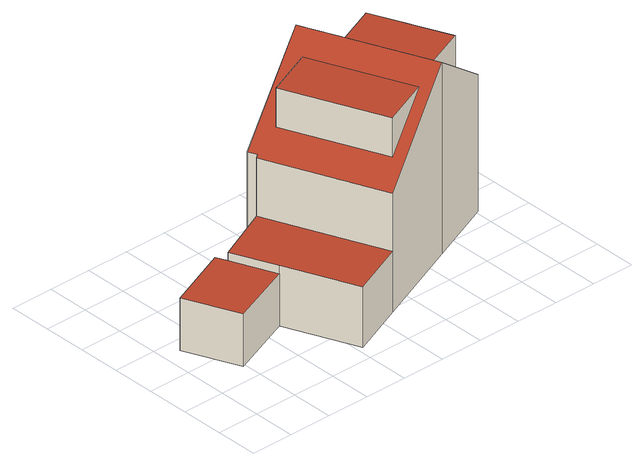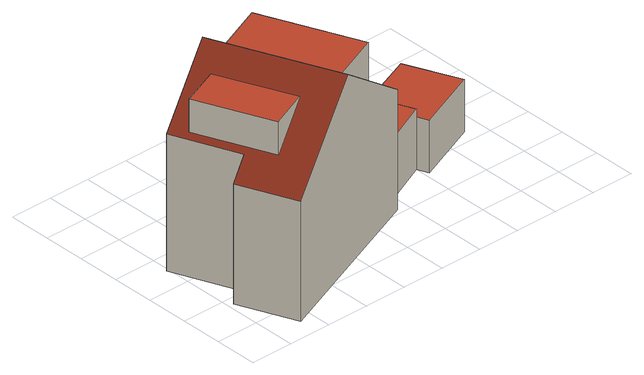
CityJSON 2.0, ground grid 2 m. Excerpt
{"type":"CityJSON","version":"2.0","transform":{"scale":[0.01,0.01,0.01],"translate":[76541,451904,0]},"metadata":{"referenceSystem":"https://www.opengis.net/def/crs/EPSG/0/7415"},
"CityObjects":{
"building1":{"type":"Building","attributes":{"Volume":476.76,"Dakoppervlakte":66.76,"Muuroppervlakte":237.7,"Vloeroppervlakte":78.38,"hoogte_Z_max_in_m_NAP":9.41,"GEB_DOEL":"woonfunctie","dateOfConstruction":"1980-01-01","measuredHeight":8.98},"children":["building1-1","building1-2"],"geometry":[{"type":"Solid","lod":"2","boundaries":[[[[0,1,2,3,4,5,6,7,8,9,10,11,12,13,14,15]],[[16,17,18,19,20,21],[22,23,24,25]],[[26,27,19,18,28,29],[30,31,32,33]],[[34,35,36,37,38]],[[39,40,41,42,43]],[[2,1,26,29]],[[26,1,0,27]],[[27,0,15,14,20,19]],[[20,14,13,21]],[[18,17,38,5,4]],[[5,38,37,6]],[[35,34,12,11,41]],[[37,36,40,7,6]],[[3,2,29,28]],[[39,8,7,40]],[[10,42,41,11]],[[43,42,10,9]],[[35,41,40,36]],[[16,34,38,17]],[[9,8,39,43]],[[3,28,18,4]],[[13,12,34,16,21]],[[44,45,24,23]],[[25,45,44,22]],[[45,25,24]],[[23,22,44]],[[46,47,31,30]],[[46,33,32,47]],[[47,32,31]],[[30,33,46]]]],"semantics":{"surfaces":[{"type":"GroundSurface"},{"type":"RoofSurface"},{"type":"WallSurface"}],"values":[[0,1,1,1,1,2,2,2,2,2,2,2,2,2,2,2,2,2,2,2,2,2,1,2,2,2,1,2,2,2]]}}]},
"building1-1":{"type":"BuildingInstallation","attributes":{"relationToConstruction":"outside"},"parents":["building1"],"geometry":[{"type":"MultiSurface","lod":"2","boundaries":[[[44,45,24,23]],[[25,45,44,22]],[[45,25,24]],[[23,22,44]]],"semantics":{"surfaces":[{"type":"RoofSurface"},{"type":"WallSurface"}],"values":[0,1,1,1]}}]},
"building1-2":{"type":"BuildingInstallation","attributes":{"relationToConstruction":"outside"},"parents":["building1"],"geometry":[{"type":"MultiSurface","lod":"2","boundaries":[[[46,47,31,30]],[[46,33,32,47]],[[47,32,31]],[[30,33,46]]],"semantics":{"surfaces":[{"type":"RoofSurface"},{"type":"WallSurface"}],"values":[0,1,1,1]}}]}
},
"vertices":[
[1464,1108,43],[1577,837,43],[1485,798,43],[1613,487,43],[1305,357,43],[885,180,43],[628,72,43],[487,404,43],[190,286,43],[81,538,43],[379,661,43],[401,610,43],[657,726,43],[668,731,43],[650,772,43],[1061,941,43],[657,726,599],[885,180,599],[1305,357,941],[1061,941,941],[650,772,608],[668,731,608],[774,741,685],[999,835,868],[1194,371,868],[969,277,685],[1577,837,607],[1464,1108,607],[1613,487,685],[1485,798,684],[1371,480,858],[1222,836,858],[1407,913,705],[1556,557,705],[657,726,327],[401,610,327],[487,404,327],[628,72,327],[885,180,327],[190,286,289],[487,404,289],[401,610,289],[379,661,289],[81,538,289],[774,741,868],[969,277,868],[1556,557,858],[1407,913,858]
]}
